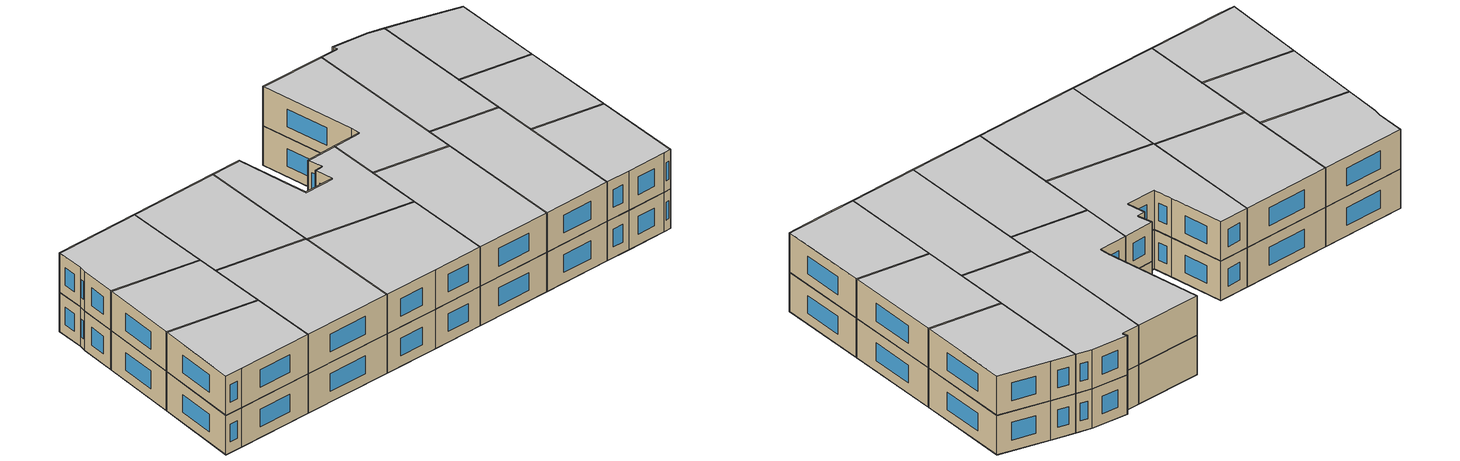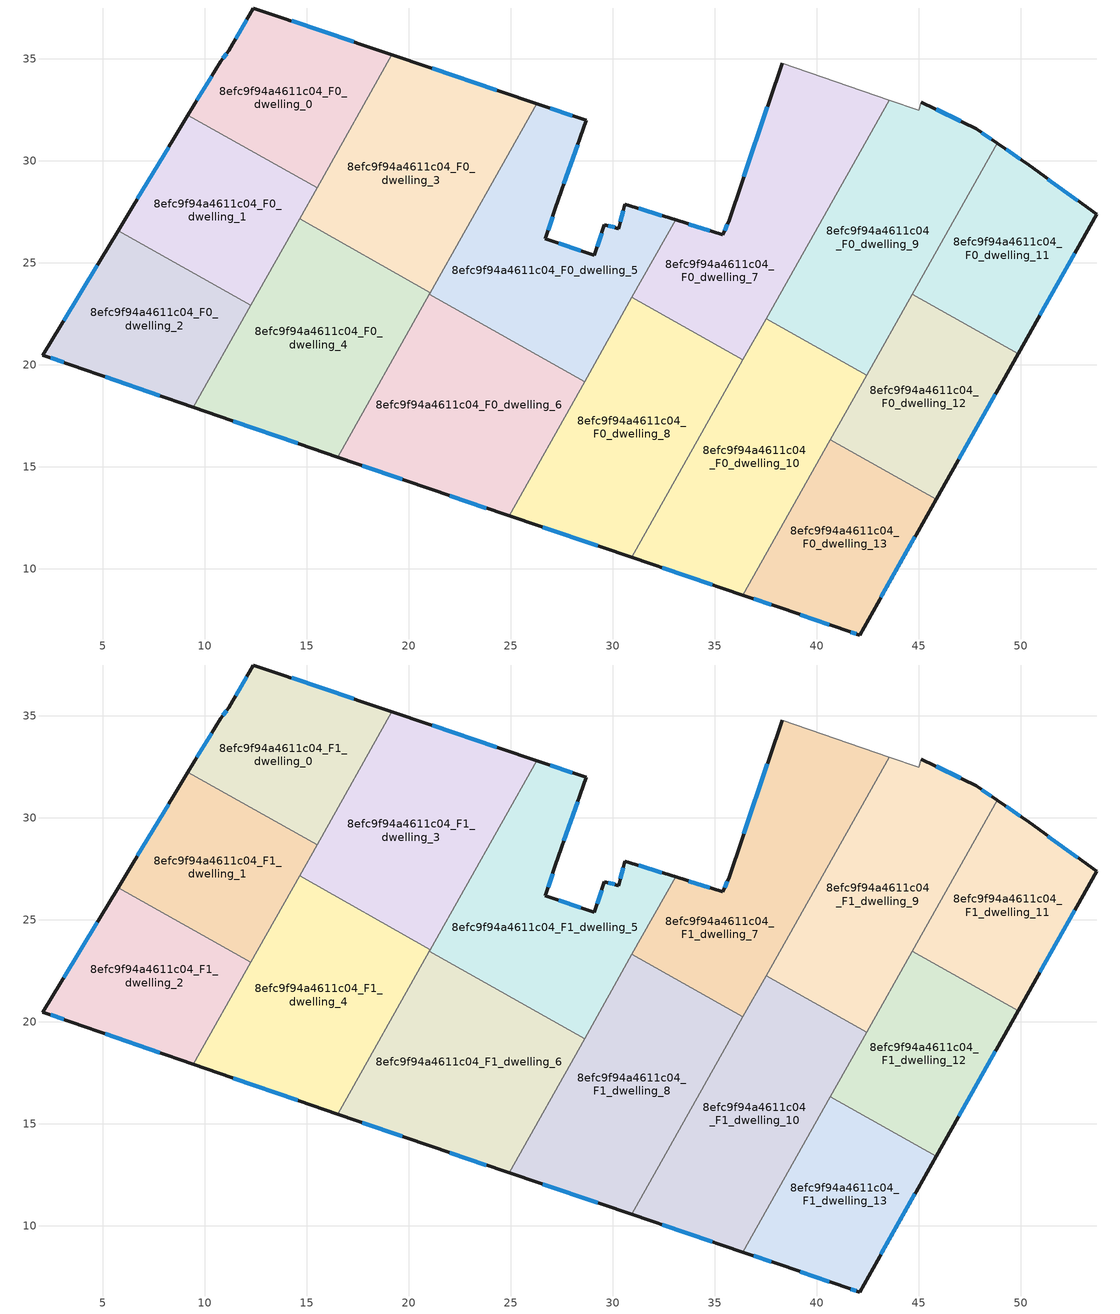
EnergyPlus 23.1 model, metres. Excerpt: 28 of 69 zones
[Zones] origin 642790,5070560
8efc9f94a4611c04_F0_dwelling_0
 floor ground (EU_floor_Construction): 15.51,28.66 19.19,35.19 12.39,37.48 11.19,35.38 10.79,34.88 9.18,32.22 z0
 wall outside (EU_wall_Construction): 9.18,32.22 10.79,34.88 11.19,35.38 12.39,37.48 19.19,35.19 z0:3
 wall to 8efc9f94a4611c04_F0_dwelling_1 (EU_wall_Construction): 15.51,28.66 9.18,32.22 z0:3
 wall to 8efc9f94a4611c04_F0_dwelling_3 (EU_wall_Construction): 19.19,35.19 15.51,28.66 z0:3
 window (EU_Window_Construction): 14.27,36.85 17.31,35.82 / 9.63,32.96 10.34,34.14 / 10.9,35.02 11.08,35.24 / 11.52,35.96 12.06,36.9 z0.83:2.17
8efc9f94a4611c04_F0_dwelling_1
 floor ground (EU_floor_Construction): 12.27,22.9 15.51,28.66 9.18,32.22 5.76,26.57 z0
 wall outside (EU_wall_Construction): 5.76,26.57 9.18,32.22 z0:3
 wall to 8efc9f94a4611c04_F0_dwelling_2 (EU_wall_Construction): 12.27,22.9 5.76,26.57 z0:3
 wall to 8efc9f94a4611c04_F0_dwelling_4 (EU_wall_Construction): 14.66,27.14 12.27,22.9 z0:3
 wall to 8efc9f94a4611c04_F0_dwelling_3 (EU_wall_Construction): 15.51,28.66 14.66,27.14 z0:3
 window (EU_Window_Construction): 6.71,28.13 8.24,30.66 z0.83:2.17
8efc9f94a4611c04_F0_dwelling_10
 floor ground (EU_floor_Construction): 36.38,8.7 42.45,19.49 37.53,22.26 30.93,10.55 z0
 wall outside (EU_wall_Construction): 36.38,8.7 30.93,10.55 z0:3
 wall to 8efc9f94a4611c04_F0_dwelling_9 (EU_wall_Construction): 37.53,22.26 42.45,19.49 z0:3
 wall to 8efc9f94a4611c04_F0_dwelling_13 (EU_wall_Construction): 40.67,16.32 36.38,8.7 z0:3
 wall to 8efc9f94a4611c04_F0_dwelling_8 (EU_wall_Construction): 30.93,10.55 36.39,20.24 z0:3
 wall to 8efc9f94a4611c04_F0_dwelling_7 (EU_wall_Construction): 36.39,20.24 37.53,22.26 z0:3
 wall to 8efc9f94a4611c04_F0_dwelling_12 (EU_wall_Construction): 42.45,19.49 40.67,16.32 z0:3
 window (EU_Window_Construction): 34.87,9.22 32.44,10.04 z0.83:2.17
8efc9f94a4611c04_F0_dwelling_11
 floor ground (EU_floor_Construction): 49.87,20.53 53.72,27.36 50.42,29.76 48.85,30.85 44.69,23.45 z0
 wall outside (EU_wall_Construction): 48.85,30.85 50.42,29.76 53.72,27.36 49.87,20.53 z0:3
 wall to 8efc9f94a4611c04_F0_dwelling_12 (EU_wall_Construction): 49.87,20.53 44.69,23.45 z0:3
 wall to 8efc9f94a4611c04_F0_dwelling_9 (EU_wall_Construction): 44.69,23.45 48.85,30.85 z0:3
 window (EU_Window_Construction): 49.29,30.55 49.98,30.06 / 51.33,29.1 52.8,28.03 / 52.65,25.47 50.93,22.42 z0.83:2.17
8efc9f94a4611c04_F0_dwelling_12
 floor ground (EU_floor_Construction): 45.85,13.4 49.87,20.53 44.69,23.45 40.67,16.32 z0
 wall outside (EU_wall_Construction): 49.87,20.53 45.85,13.4 z0:3
 wall to 8efc9f94a4611c04_F0_dwelling_13 (EU_wall_Construction): 45.85,13.4 40.67,16.32 z0:3
 wall to 8efc9f94a4611c04_F0_dwelling_9 (EU_wall_Construction): 42.45,19.49 44.69,23.45 z0:3
 window (EU_Window_Construction): 48.76,18.56 46.96,15.38 z0.83:2.17
8efc9f94a4611c04_F0_dwelling_13
 floor ground (EU_floor_Construction): 42.1,6.75 45.85,13.4 40.67,16.32 36.38,8.7 38.3,8.05 41.5,6.95 z0
 wall outside (EU_wall_Construction): 45.85,13.4 42.1,6.75 41.5,6.95 38.3,8.05 36.38,8.7 z0:3
 window (EU_Window_Construction): 37.77,8.23 36.91,8.52 / 44.81,11.56 43.14,8.59 / 41.94,6.81 41.67,6.9 / 40.62,7.26 39.19,7.75 z0.83:2.17
8efc9f94a4611c04_F0_dwelling_2
 floor ground (EU_floor_Construction): 9.46,17.91 12.27,22.9 5.76,26.57 2.08,20.47 3.48,19.97 z0
 wall outside (EU_wall_Construction): 9.46,17.91 3.48,19.97 2.08,20.47 5.76,26.57 z0:3
 wall to 8efc9f94a4611c04_F0_dwelling_4 (EU_wall_Construction): 12.27,22.9 9.46,17.91 z0:3
 window (EU_Window_Construction): 7.8,18.48 5.13,19.4 / 3.09,20.11 2.47,20.33 / 3.1,22.16 4.74,24.88 z0.83:2.17
8efc9f94a4611c04_F0_dwelling_3
 floor ground (EU_floor_Construction): 21.06,23.54 26.28,32.79 19.19,35.19 14.66,27.14 z0
 wall outside (EU_wall_Construction): 19.19,35.19 26.28,32.79 z0:3
 wall to 8efc9f94a4611c04_F0_dwelling_4 (EU_wall_Construction): 21.06,23.54 14.66,27.14 z0:3
 wall to 8efc9f94a4611c04_F0_dwelling_5 (EU_wall_Construction): 26.28,32.79 21.06,23.54 z0:3
 window (EU_Window_Construction): 21.15,34.52 24.31,33.45 z0.83:2.17
8efc9f94a4611c04_F0_dwelling_4
 floor ground (EU_floor_Construction): 16.52,15.47 21.06,23.54 14.66,27.14 9.46,17.91 z0
 wall outside (EU_wall_Construction): 16.52,15.47 9.46,17.91 z0:3
 wall to 8efc9f94a4611c04_F0_dwelling_6 (EU_wall_Construction): 21.02,23.45 16.52,15.47 z0:3
 wall to 8efc9f94a4611c04_F0_dwelling_5 (EU_wall_Construction): 21.06,23.54 21.02,23.45 z0:3
 window (EU_Window_Construction): 14.57,16.14 11.41,17.23 z0.83:2.17
8efc9f94a4611c04_F0_dwelling_5
 floor ground (EU_floor_Construction): 28.62,19.17 33.09,27.09 30.6,27.87 30.3,26.67 29.6,26.87 29.1,25.37 26.7,26.17 27.2,27.67 28.7,31.97 26.28,32.79 21.02,23.45 z0
 wall outside (EU_wall_Construction): 26.28,32.79 28.7,31.97 27.2,27.67 26.7,26.17 29.1,25.37 29.6,26.87 30.3,26.67 30.6,27.87 33.09,27.09 z0:3
 wall to 8efc9f94a4611c04_F0_dwelling_6 (EU_wall_Construction): 28.62,19.17 21.02,23.45 z0:3
 wall to 8efc9f94a4611c04_F0_dwelling_8 (EU_wall_Construction): 30.95,23.3 28.62,19.17 z0:3
 wall to 8efc9f94a4611c04_F0_dwelling_7 (EU_wall_Construction): 33.09,27.09 30.95,23.3 z0:3
 window (EU_Window_Construction): 27.06,27.26 26.84,26.59 / 27.36,25.95 28.43,25.59 / 29.24,25.78 29.46,26.45 / 29.79,26.81 30.11,26.72 / 30.38,27 30.52,27.54 / 31.29,27.65 32.4,27.31 / 26.95,32.56 28.03,32.2 / 28.29,30.78 27.61,28.86 z0.83:2.17
8efc9f94a4611c04_F0_dwelling_6
 floor ground (EU_floor_Construction): 24.92,12.59 28.62,19.17 21.02,23.45 16.52,15.47 20.89,13.96 z0
 wall outside (EU_wall_Construction): 24.92,12.59 20.89,13.96 16.52,15.47 z0:3
 wall to 8efc9f94a4611c04_F0_dwelling_8 (EU_wall_Construction): 28.62,19.17 24.92,12.59 z0:3
 window (EU_Window_Construction): 23.81,12.97 22.01,13.58 / 19.68,14.38 17.73,15.05 z0.83:2.17
8efc9f94a4611c04_F0_dwelling_7
 floor ground (EU_floor_Construction): 36.39,20.24 43.56,32.97 38.31,34.77 35.7,27.07 35.4,26.37 33.09,27.09 30.95,23.3 z0
 wall outside (EU_wall_Construction): 33.09,27.09 35.4,26.37 35.7,27.07 38.31,34.77 z0:3
 wall to 8efc9f94a4611c04_F0_dwelling_8 (EU_wall_Construction): 36.39,20.24 30.95,23.3 z0:3
 wall adiabatic (EU_wall_Construction): 38.31,34.77 43.56,32.97 z0:3
 wall to 8efc9f94a4611c04_F0_dwelling_9 (EU_wall_Construction): 43.56,32.97 37.53,22.26 z0:3
 window (EU_Window_Construction): 33.73,26.89 34.76,26.57 / 35.49,26.56 35.62,26.87 / 36.43,29.2 37.59,32.64 z0.83:2.17
8efc9f94a4611c04_F0_dwelling_8
 floor ground (EU_floor_Construction): 30.93,10.55 36.39,20.24 30.95,23.3 24.92,12.59 z0
 wall outside (EU_wall_Construction): 30.93,10.55 24.92,12.59 z0:3
 window (EU_Window_Construction): 29.27,11.12 26.59,12.03 z0.83:2.17
8efc9f94a4611c04_F0_dwelling_9
 floor ground (EU_floor_Construction): 42.45,19.49 48.85,30.85 47.81,31.57 45.11,32.87 45.01,32.47 43.56,32.97 37.53,22.26 z0
 wall outside (EU_wall_Construction): 45.11,32.87 47.81,31.57 48.85,30.85 z0:3
 wall adiabatic (EU_wall_Construction): 43.56,32.97 45.01,32.47 45.11,32.87 z0:3
 window (EU_Window_Construction): 45.86,32.51 47.07,31.93 / 48.1,31.37 48.57,31.05 z0.83:2.17
8efc9f94a4611c04_F1_dwelling_0
 floor to 8efc9f94a4611c04_F0_dwelling_0 (EU_floor_Construction): 15.51,28.66 19.19,35.19 12.39,37.48 11.19,35.38 10.79,34.88 9.18,32.22 z3
 wall outside (EU_wall_Construction): 9.18,32.22 10.79,34.88 11.19,35.38 12.39,37.48 19.19,35.19 z3:6
 wall to 8efc9f94a4611c04_F1_dwelling_1 (EU_wall_Construction): 15.51,28.66 9.18,32.22 z3:6
 wall to 8efc9f94a4611c04_F1_dwelling_3 (EU_wall_Construction): 19.19,35.19 15.51,28.66 z3:6
 window (EU_Window_Construction): 14.27,36.85 17.31,35.82 / 9.63,32.96 10.34,34.14 / 10.9,35.02 11.08,35.24 / 11.52,35.96 12.06,36.9 z3.83:5.17
 ceiling to 8efc9f94a4611c04_F2_dwelling_0 (EU_floor_Construction): 19.19,35.19 15.51,28.66 9.18,32.22 10.79,34.88 11.19,35.38 12.39,37.48 z6
8efc9f94a4611c04_F1_dwelling_1
 floor to 8efc9f94a4611c04_F0_dwelling_1 (EU_floor_Construction): 12.27,22.9 15.51,28.66 9.18,32.22 5.76,26.57 z3
 wall outside (EU_wall_Construction): 5.76,26.57 9.18,32.22 z3:6
 wall to 8efc9f94a4611c04_F1_dwelling_2 (EU_wall_Construction): 12.27,22.9 5.76,26.57 z3:6
 wall to 8efc9f94a4611c04_F1_dwelling_4 (EU_wall_Construction): 14.66,27.14 12.27,22.9 z3:6
 wall to 8efc9f94a4611c04_F1_dwelling_3 (EU_wall_Construction): 15.51,28.66 14.66,27.14 z3:6
 window (EU_Window_Construction): 6.71,28.13 8.24,30.66 z3.83:5.17
 ceiling to 8efc9f94a4611c04_F2_dwelling_1 (EU_floor_Construction): 15.51,28.66 12.27,22.9 5.76,26.57 9.18,32.22 z6
8efc9f94a4611c04_F1_dwelling_10
 floor to 8efc9f94a4611c04_F0_dwelling_10 (EU_floor_Construction): 36.38,8.7 42.45,19.49 37.53,22.26 30.93,10.55 z3
 wall outside (EU_wall_Construction): 36.38,8.7 30.93,10.55 z3:6
 wall to 8efc9f94a4611c04_F1_dwelling_9 (EU_wall_Construction): 37.53,22.26 42.45,19.49 z3:6
 wall to 8efc9f94a4611c04_F1_dwelling_13 (EU_wall_Construction): 40.67,16.32 36.38,8.7 z3:6
 wall to 8efc9f94a4611c04_F1_dwelling_8 (EU_wall_Construction): 30.93,10.55 36.39,20.24 z3:6
 wall to 8efc9f94a4611c04_F1_dwelling_7 (EU_wall_Construction): 36.39,20.24 37.53,22.26 z3:6
 wall to 8efc9f94a4611c04_F1_dwelling_12 (EU_wall_Construction): 42.45,19.49 40.67,16.32 z3:6
 window (EU_Window_Construction): 34.87,9.22 32.44,10.04 z3.83:5.17
 ceiling to 8efc9f94a4611c04_F2_dwelling_10 (EU_floor_Construction): 42.45,19.49 36.38,8.7 30.93,10.55 37.53,22.26 z6
8efc9f94a4611c04_F1_dwelling_11
 floor to 8efc9f94a4611c04_F0_dwelling_11 (EU_floor_Construction): 49.87,20.53 53.72,27.36 50.42,29.76 48.85,30.85 44.69,23.45 z3
 wall outside (EU_wall_Construction): 48.85,30.85 50.42,29.76 53.72,27.36 49.87,20.53 z3:6
 wall to 8efc9f94a4611c04_F1_dwelling_12 (EU_wall_Construction): 49.87,20.53 44.69,23.45 z3:6
 wall to 8efc9f94a4611c04_F1_dwelling_9 (EU_wall_Construction): 44.69,23.45 48.85,30.85 z3:6
 window (EU_Window_Construction): 49.29,30.55 49.98,30.06 / 51.33,29.1 52.8,28.03 / 52.65,25.47 50.93,22.42 z3.83:5.17
 ceiling to 8efc9f94a4611c04_F2_dwelling_11 (EU_floor_Construction): 50.42,29.76 53.72,27.36 49.87,20.53 44.69,23.45 48.85,30.85 z6
8efc9f94a4611c04_F1_dwelling_12
 floor to 8efc9f94a4611c04_F0_dwelling_12 (EU_floor_Construction): 45.85,13.4 49.87,20.53 44.69,23.45 40.67,16.32 z3
 wall outside (EU_wall_Construction): 49.87,20.53 45.85,13.4 z3:6
 wall to 8efc9f94a4611c04_F1_dwelling_13 (EU_wall_Construction): 45.85,13.4 40.67,16.32 z3:6
 wall to 8efc9f94a4611c04_F1_dwelling_9 (EU_wall_Construction): 42.45,19.49 44.69,23.45 z3:6
 window (EU_Window_Construction): 48.76,18.56 46.96,15.38 z3.83:5.17
 ceiling to 8efc9f94a4611c04_F2_dwelling_12 (EU_floor_Construction): 49.87,20.53 45.85,13.4 40.67,16.32 44.69,23.45 z6
8efc9f94a4611c04_F1_dwelling_13
 floor to 8efc9f94a4611c04_F0_dwelling_13 (EU_floor_Construction): 42.1,6.75 45.85,13.4 40.67,16.32 36.38,8.7 38.3,8.05 41.5,6.95 z3
 wall outside (EU_wall_Construction): 45.85,13.4 42.1,6.75 41.5,6.95 38.3,8.05 36.38,8.7 z3:6
 window (EU_Window_Construction): 37.77,8.23 36.91,8.52 / 44.81,11.56 43.14,8.59 / 41.94,6.81 41.67,6.9 / 40.62,7.26 39.19,7.75 z3.83:5.17
 ceiling to 8efc9f94a4611c04_F2_dwelling_13 (EU_floor_Construction): 45.85,13.4 42.1,6.75 41.5,6.95 38.3,8.05 36.38,8.7 40.67,16.32 z6
8efc9f94a4611c04_F1_dwelling_2
 floor to 8efc9f94a4611c04_F0_dwelling_2 (EU_floor_Construction): 9.46,17.91 12.27,22.9 5.76,26.57 2.08,20.47 3.48,19.97 z3
 wall outside (EU_wall_Construction): 9.46,17.91 3.48,19.97 2.08,20.47 5.76,26.57 z3:6
 wall to 8efc9f94a4611c04_F1_dwelling_4 (EU_wall_Construction): 12.27,22.9 9.46,17.91 z3:6
 window (EU_Window_Construction): 7.8,18.48 5.13,19.4 / 3.09,20.11 2.47,20.33 / 3.1,22.16 4.74,24.88 z3.83:5.17
 ceiling to 8efc9f94a4611c04_F2_dwelling_2 (EU_floor_Construction): 12.27,22.9 9.46,17.91 3.48,19.97 2.08,20.47 5.76,26.57 z6
8efc9f94a4611c04_F1_dwelling_3
 floor to 8efc9f94a4611c04_F0_dwelling_3 (EU_floor_Construction): 21.06,23.54 26.28,32.79 19.19,35.19 14.66,27.14 z3
 wall outside (EU_wall_Construction): 19.19,35.19 26.28,32.79 z3:6
 wall to 8efc9f94a4611c04_F1_dwelling_4 (EU_wall_Construction): 21.06,23.54 14.66,27.14 z3:6
 wall to 8efc9f94a4611c04_F1_dwelling_5 (EU_wall_Construction): 26.28,32.79 21.06,23.54 z3:6
 window (EU_Window_Construction): 21.15,34.52 24.31,33.45 z3.83:5.17
 ceiling to 8efc9f94a4611c04_F2_dwelling_3 (EU_floor_Construction): 26.28,32.79 21.06,23.54 14.66,27.14 19.19,35.19 z6
8efc9f94a4611c04_F1_dwelling_4
 floor to 8efc9f94a4611c04_F0_dwelling_4 (EU_floor_Construction): 16.52,15.47 21.06,23.54 14.66,27.14 9.46,17.91 z3
 wall outside (EU_wall_Construction): 16.52,15.47 9.46,17.91 z3:6
 wall to 8efc9f94a4611c04_F1_dwelling_6 (EU_wall_Construction): 21.02,23.45 16.52,15.47 z3:6
 wall to 8efc9f94a4611c04_F1_dwelling_5 (EU_wall_Construction): 21.06,23.54 21.02,23.45 z3:6
 window (EU_Window_Construction): 14.57,16.14 11.41,17.23 z3.83:5.17
 ceiling to 8efc9f94a4611c04_F2_dwelling_4 (EU_floor_Construction): 21.06,23.54 16.52,15.47 9.46,17.91 14.66,27.14 z6
8efc9f94a4611c04_F1_dwelling_5
 floor to 8efc9f94a4611c04_F0_dwelling_5 (EU_floor_Construction): 28.62,19.17 33.09,27.09 30.6,27.87 30.3,26.67 29.6,26.87 29.1,25.37 26.7,26.17 27.2,27.67 28.7,31.97 26.28,32.79 21.02,23.45 z3
 wall outside (EU_wall_Construction): 26.28,32.79 28.7,31.97 27.2,27.67 26.7,26.17 29.1,25.37 29.6,26.87 30.3,26.67 30.6,27.87 33.09,27.09 z3:6
 wall to 8efc9f94a4611c04_F1_dwelling_6 (EU_wall_Construction): 28.62,19.17 21.02,23.45 z3:6
 wall to 8efc9f94a4611c04_F1_dwelling_8 (EU_wall_Construction): 30.95,23.3 28.62,19.17 z3:6
 wall to 8efc9f94a4611c04_F1_dwelling_7 (EU_wall_Construction): 33.09,27.09 30.95,23.3 z3:6
 window (EU_Window_Construction): 27.06,27.26 26.84,26.59 / 27.36,25.95 28.43,25.59 / 29.24,25.78 29.46,26.45 / 29.79,26.81 30.11,26.72 / 30.38,27 30.52,27.54 / 31.29,27.65 32.4,27.31 / 26.95,32.56 28.03,32.2 / 28.29,30.78 27.61,28.86 z3.83:5.17
 ceiling to 8efc9f94a4611c04_F2_dwelling_5 (EU_floor_Construction): 28.7,31.97 27.2,27.67 26.7,26.17 29.1,25.37 29.6,26.87 30.3,26.67 30.6,27.87 33.09,27.09 28.62,19.17 21.02,23.45 26.28,32.79 z6
8efc9f94a4611c04_F1_dwelling_6
 floor to 8efc9f94a4611c04_F0_dwelling_6 (EU_floor_Construction): 24.92,12.59 28.62,19.17 21.02,23.45 16.52,15.47 20.89,13.96 z3
 wall outside (EU_wall_Construction): 24.92,12.59 20.89,13.96 16.52,15.47 z3:6
 wall to 8efc9f94a4611c04_F1_dwelling_8 (EU_wall_Construction): 28.62,19.17 24.92,12.59 z3:6
 window (EU_Window_Construction): 23.81,12.97 22.01,13.58 / 19.68,14.38 17.73,15.05 z3.83:5.17
 ceiling to 8efc9f94a4611c04_F2_dwelling_6 (EU_floor_Construction): 28.62,19.17 24.92,12.59 20.89,13.96 16.52,15.47 21.02,23.45 z6
8efc9f94a4611c04_F1_dwelling_7
 floor to 8efc9f94a4611c04_F0_dwelling_7 (EU_floor_Construction): 36.39,20.24 43.56,32.97 38.31,34.77 35.7,27.07 35.4,26.37 33.09,27.09 30.95,23.3 z3
 wall outside (EU_wall_Construction): 33.09,27.09 35.4,26.37 35.7,27.07 38.31,34.77 z3:6
 wall to 8efc9f94a4611c04_F1_dwelling_8 (EU_wall_Construction): 36.39,20.24 30.95,23.3 z3:6
 wall adiabatic (EU_wall_Construction): 38.31,34.77 43.56,32.97 z3:6
 wall to 8efc9f94a4611c04_F1_dwelling_9 (EU_wall_Construction): 43.56,32.97 37.53,22.26 z3:6
 window (EU_Window_Construction): 33.73,26.89 34.76,26.57 / 35.49,26.56 35.62,26.87 / 36.43,29.2 37.59,32.64 z3.83:5.17
 ceiling to 8efc9f94a4611c04_F2_dwelling_7 (EU_floor_Construction): 43.56,32.97 36.39,20.24 30.95,23.3 33.09,27.09 35.4,26.37 35.7,27.07 38.31,34.77 z6
8efc9f94a4611c04_F1_dwelling_8
 floor to 8efc9f94a4611c04_F0_dwelling_8 (EU_floor_Construction): 30.93,10.55 36.39,20.24 30.95,23.3 24.92,12.59 z3
 wall outside (EU_wall_Construction): 30.93,10.55 24.92,12.59 z3:6
 window (EU_Window_Construction): 29.27,11.12 26.59,12.03 z3.83:5.17
 ceiling to 8efc9f94a4611c04_F2_dwelling_8 (EU_floor_Construction): 36.39,20.24 30.93,10.55 24.92,12.59 30.95,23.3 z6
8efc9f94a4611c04_F1_dwelling_9
 floor to 8efc9f94a4611c04_F0_dwelling_9 (EU_floor_Construction): 42.45,19.49 48.85,30.85 47.81,31.57 45.11,32.87 45.01,32.47 43.56,32.97 37.53,22.26 z3
 wall outside (EU_wall_Construction): 45.11,32.87 47.81,31.57 48.85,30.85 z3:6
 wall adiabatic (EU_wall_Construction): 43.56,32.97 45.01,32.47 45.11,32.87 z3:6
 window (EU_Window_Construction): 45.86,32.51 47.07,31.93 / 48.1,31.37 48.57,31.05 z3.83:5.17
 ceiling to 8efc9f94a4611c04_F2_dwelling_9 (EU_floor_Construction): 47.81,31.57 48.85,30.85 42.45,19.49 37.53,22.26 43.56,32.97 45.01,32.47 45.11,32.87 z6
[Building]
EU S2 Campaign: North Axis=0; Terrain=City; Solar Distribution=FullExterior
[Site:Location]
Lyon-Bron: Latitude=45.75; Longitude=5; Time Zone=1; Elevation=198
[SizingPeriod:WeatherFileDays]
AnnualSizingPeriod: Begin Month=1; Begin Day of Month=1; End Month=12; End Day of Month=31; Day of Week for Start Day=Monday; Use Weather File Daylight Saving Period=No; Use Weather File Rain and Snow Indicators=No
[MATERIAL]
EU_InternalMass_Material: Roughness=MediumRough; Thickness=0.1; Conductivity=1; Density=1800; Specific Heat=900; Thermal Absorptance=0.9; Solar Absorptance=0.7; Visible Absorptance=0.7
[MATERIAL:NOMASS] Roughness=MediumRough; Thermal Absorptance=0.9; Solar Absorptance=0.7; Visible Absorptance=0.7
Name | Thermal Resistance
EU_wall_NoMass | 1.97775
EU_floor_NoMass | 1.84812
[WINDOWMATERIAL:SIMPLEGLAZINGSYSTEM]
EU_Window_SimpleGlazing: UFactor=3.27502; Solar Heat Gain Coefficient=0.76; Visible Transmittance=0.76
[CONSTRUCTION]
EU_wall_Construction: EU_wall_NoMass
EU_floor_Construction: EU_floor_NoMass
EU_InternalMass_Construction: EU_InternalMass_Material
EU_Window_Construction: EU_Window_SimpleGlazing
[ZONE] Type=1; Multiplier=1; Ceiling Height=autocalculate; Floor Area=autocalculate; Part of Total Floor Area=Yes
Name | Volume
8efc9f94a4611c04_F0_dwelling_0; 8efc9f94a4611c04_F1_dwelling_0 | 145.989
8efc9f94a4611c04_F0_dwelling_1; 8efc9f94a4611c04_F1_dwelling_1 | 145.998
8efc9f94a4611c04_F0_dwelling_10; 8efc9f94a4611c04_F1_dwelling_10 | 218.99
8efc9f94a4611c04_F0_dwelling_11; 8efc9f94a4611c04_F1_dwelling_11; 8efc9f94a4611c04_F0_dwelling_13; 8efc9f94a4611c04_F1_dwelling_13 | 145.978
8efc9f94a4611c04_F0_dwelling_12; 8efc9f94a4611c04_F1_dwelling_12 | 145.988
8efc9f94a4611c04_F0_dwelling_2; 8efc9f94a4611c04_F1_dwelling_2 | 145.994
8efc9f94a4611c04_F0_dwelling_3; 8efc9f94a4611c04_F1_dwelling_3 | 218.964
8efc9f94a4611c04_F0_dwelling_4; 8efc9f94a4611c04_F1_dwelling_4 | 218.958
8efc9f94a4611c04_F0_dwelling_5; 8efc9f94a4611c04_F1_dwelling_5 | 218.977
8efc9f94a4611c04_F0_dwelling_6; 8efc9f94a4611c04_F1_dwelling_6 | 218.988
8efc9f94a4611c04_F0_dwelling_7; 8efc9f94a4611c04_F1_dwelling_7 | 218.969
8efc9f94a4611c04_F0_dwelling_8; 8efc9f94a4611c04_F1_dwelling_8 | 218.982
8efc9f94a4611c04_F0_dwelling_9; 8efc9f94a4611c04_F1_dwelling_9 | 218.999
[INTERNALMASS] Construction=EU_InternalMass_Construction
Name | Zone or ZoneList | Surface Area
8efc9f94a4611c04_F0_dwelling_0_EU_InternalMass | 8efc9f94a4611c04_F0_dwelling_0 | 48.6636
8efc9f94a4611c04_F0_dwelling_1_EU_InternalMass | 8efc9f94a4611c04_F0_dwelling_1 | 48.6658
8efc9f94a4611c04_F0_dwelling_2_EU_InternalMass | 8efc9f94a4611c04_F0_dwelling_2 | 48.6652
8efc9f94a4611c04_F0_dwelling_3_EU_InternalMass | 8efc9f94a4611c04_F0_dwelling_3 | 72.9881
8efc9f94a4611c04_F0_dwelling_4_EU_InternalMass | 8efc9f94a4611c04_F0_dwelling_4 | 72.9856
8efc9f94a4611c04_F0_dwelling_5_EU_InternalMass | 8efc9f94a4611c04_F0_dwelling_5 | 72.9923
8efc9f94a4611c04_F0_dwelling_6_EU_InternalMass | 8efc9f94a4611c04_F0_dwelling_6 | 72.9961
8efc9f94a4611c04_F0_dwelling_7_EU_InternalMass | 8efc9f94a4611c04_F0_dwelling_7 | 72.9898
8efc9f94a4611c04_F0_dwelling_8_EU_InternalMass | 8efc9f94a4611c04_F0_dwelling_8 | 72.9932
8efc9f94a4611c04_F0_dwelling_9_EU_InternalMass | 8efc9f94a4611c04_F0_dwelling_9 | 72.9999
8efc9f94a4611c04_F0_dwelling_10_EU_InternalMass | 8efc9f94a4611c04_F0_dwelling_10 | 72.9967
8efc9f94a4611c04_F0_dwelling_11_EU_InternalMass | 8efc9f94a4611c04_F0_dwelling_11 | 48.6588
8efc9f94a4611c04_F0_dwelling_12_EU_InternalMass | 8efc9f94a4611c04_F0_dwelling_12 | 48.6627
8efc9f94a4611c04_F0_dwelling_13_EU_InternalMass | 8efc9f94a4611c04_F0_dwelling_13 | 48.6591
8efc9f94a4611c04_F1_dwelling_0_EU_InternalMass | 8efc9f94a4611c04_F1_dwelling_0 | 48.6636
8efc9f94a4611c04_F1_dwelling_1_EU_InternalMass | 8efc9f94a4611c04_F1_dwelling_1 | 48.6658
8efc9f94a4611c04_F1_dwelling_2_EU_InternalMass | 8efc9f94a4611c04_F1_dwelling_2 | 48.6652
8efc9f94a4611c04_F1_dwelling_3_EU_InternalMass | 8efc9f94a4611c04_F1_dwelling_3 | 72.9881
8efc9f94a4611c04_F1_dwelling_4_EU_InternalMass | 8efc9f94a4611c04_F1_dwelling_4 | 72.9856
8efc9f94a4611c04_F1_dwelling_5_EU_InternalMass | 8efc9f94a4611c04_F1_dwelling_5 | 72.9923
8efc9f94a4611c04_F1_dwelling_6_EU_InternalMass | 8efc9f94a4611c04_F1_dwelling_6 | 72.9961
8efc9f94a4611c04_F1_dwelling_7_EU_InternalMass | 8efc9f94a4611c04_F1_dwelling_7 | 72.9898
8efc9f94a4611c04_F1_dwelling_8_EU_InternalMass | 8efc9f94a4611c04_F1_dwelling_8 | 72.9932
8efc9f94a4611c04_F1_dwelling_9_EU_InternalMass | 8efc9f94a4611c04_F1_dwelling_9 | 72.9999
8efc9f94a4611c04_F1_dwelling_10_EU_InternalMass | 8efc9f94a4611c04_F1_dwelling_10 | 72.9967
8efc9f94a4611c04_F1_dwelling_11_EU_InternalMass | 8efc9f94a4611c04_F1_dwelling_11 | 48.6588
8efc9f94a4611c04_F1_dwelling_12_EU_InternalMass | 8efc9f94a4611c04_F1_dwelling_12 | 48.6627
8efc9f94a4611c04_F1_dwelling_13_EU_InternalMass | 8efc9f94a4611c04_F1_dwelling_13 | 48.6591
[OTHEREQUIPMENT] Fuel Type=Electricity; Design Level Calculation Method=Watts/Area; Power per Zone Floor Area=1; Fraction Latent=0; Fraction Radiant=0; Fraction Lost=0; Carbon Dioxide Generation Rate=0; EndUse Subcategory=EU_Step8_InternalGains
Name | Zone or ZoneList or Space or SpaceList | Schedule
EU_Step8_InternalGain_8efc9f94a4611c04_F0_dwelling_0_f000 | 8efc9f94a4611c04_F0_dwelling_0 | EU_Step8_GainSchedule_8efc9f94a4611c04_F0_dwelling_0_f000
EU_Step8_InternalGain_8efc9f94a4611c04_F0_dwelling_1_f000 | 8efc9f94a4611c04_F0_dwelling_1 | EU_Step8_GainSchedule_8efc9f94a4611c04_F0_dwelling_1_f000
EU_Step8_InternalGain_8efc9f94a4611c04_F0_dwelling_2_f000 | 8efc9f94a4611c04_F0_dwelling_2 | EU_Step8_GainSchedule_8efc9f94a4611c04_F0_dwelling_2_f000
EU_Step8_InternalGain_8efc9f94a4611c04_F0_dwelling_3_f000 | 8efc9f94a4611c04_F0_dwelling_3 | EU_Step8_GainSchedule_8efc9f94a4611c04_F0_dwelling_3_f000
EU_Step8_InternalGain_8efc9f94a4611c04_F0_dwelling_4_f000 | 8efc9f94a4611c04_F0_dwelling_4 | EU_Step8_GainSchedule_8efc9f94a4611c04_F0_dwelling_4_f000
EU_Step8_InternalGain_8efc9f94a4611c04_F0_dwelling_5_f000 | 8efc9f94a4611c04_F0_dwelling_5 | EU_Step8_GainSchedule_8efc9f94a4611c04_F0_dwelling_5_f000
EU_Step8_InternalGain_8efc9f94a4611c04_F0_dwelling_6_f000 | 8efc9f94a4611c04_F0_dwelling_6 | EU_Step8_GainSchedule_8efc9f94a4611c04_F0_dwelling_6_f000
EU_Step8_InternalGain_8efc9f94a4611c04_F0_dwelling_7_f000 | 8efc9f94a4611c04_F0_dwelling_7 | EU_Step8_GainSchedule_8efc9f94a4611c04_F0_dwelling_7_f000
EU_Step8_InternalGain_8efc9f94a4611c04_F0_dwelling_8_f000 | 8efc9f94a4611c04_F0_dwelling_8 | EU_Step8_GainSchedule_8efc9f94a4611c04_F0_dwelling_8_f000
EU_Step8_InternalGain_8efc9f94a4611c04_F0_dwelling_9_f000 | 8efc9f94a4611c04_F0_dwelling_9 | EU_Step8_GainSchedule_8efc9f94a4611c04_F0_dwelling_9_f000
EU_Step8_InternalGain_8efc9f94a4611c04_F0_dwelling_10_f000 | 8efc9f94a4611c04_F0_dwelling_10 | EU_Step8_GainSchedule_8efc9f94a4611c04_F0_dwelling_10_f000
EU_Step8_InternalGain_8efc9f94a4611c04_F0_dwelling_11_f000 | 8efc9f94a4611c04_F0_dwelling_11 | EU_Step8_GainSchedule_8efc9f94a4611c04_F0_dwelling_11_f000
EU_Step8_InternalGain_8efc9f94a4611c04_F0_dwelling_12_f000 | 8efc9f94a4611c04_F0_dwelling_12 | EU_Step8_GainSchedule_8efc9f94a4611c04_F0_dwelling_12_f000
EU_Step8_InternalGain_8efc9f94a4611c04_F0_dwelling_13_f000 | 8efc9f94a4611c04_F0_dwelling_13 | EU_Step8_GainSchedule_8efc9f94a4611c04_F0_dwelling_13_f000
EU_Step8_InternalGain_8efc9f94a4611c04_F1_dwelling_0_f000 | 8efc9f94a4611c04_F1_dwelling_0 | EU_Step8_GainSchedule_8efc9f94a4611c04_F1_dwelling_0_f000
EU_Step8_InternalGain_8efc9f94a4611c04_F1_dwelling_1_f000 | 8efc9f94a4611c04_F1_dwelling_1 | EU_Step8_GainSchedule_8efc9f94a4611c04_F1_dwelling_1_f000
EU_Step8_InternalGain_8efc9f94a4611c04_F1_dwelling_2_f000 | 8efc9f94a4611c04_F1_dwelling_2 | EU_Step8_GainSchedule_8efc9f94a4611c04_F1_dwelling_2_f000
EU_Step8_InternalGain_8efc9f94a4611c04_F1_dwelling_3_f000 | 8efc9f94a4611c04_F1_dwelling_3 | EU_Step8_GainSchedule_8efc9f94a4611c04_F1_dwelling_3_f000
EU_Step8_InternalGain_8efc9f94a4611c04_F1_dwelling_4_f000 | 8efc9f94a4611c04_F1_dwelling_4 | EU_Step8_GainSchedule_8efc9f94a4611c04_F1_dwelling_4_f000
EU_Step8_InternalGain_8efc9f94a4611c04_F1_dwelling_5_f000 | 8efc9f94a4611c04_F1_dwelling_5 | EU_Step8_GainSchedule_8efc9f94a4611c04_F1_dwelling_5_f000
EU_Step8_InternalGain_8efc9f94a4611c04_F1_dwelling_6_f000 | 8efc9f94a4611c04_F1_dwelling_6 | EU_Step8_GainSchedule_8efc9f94a4611c04_F1_dwelling_6_f000
EU_Step8_InternalGain_8efc9f94a4611c04_F1_dwelling_7_f000 | 8efc9f94a4611c04_F1_dwelling_7 | EU_Step8_GainSchedule_8efc9f94a4611c04_F1_dwelling_7_f000
EU_Step8_InternalGain_8efc9f94a4611c04_F1_dwelling_8_f000 | 8efc9f94a4611c04_F1_dwelling_8 | EU_Step8_GainSchedule_8efc9f94a4611c04_F1_dwelling_8_f000
EU_Step8_InternalGain_8efc9f94a4611c04_F1_dwelling_9_f000 | 8efc9f94a4611c04_F1_dwelling_9 | EU_Step8_GainSchedule_8efc9f94a4611c04_F1_dwelling_9_f000
EU_Step8_InternalGain_8efc9f94a4611c04_F1_dwelling_10_f000 | 8efc9f94a4611c04_F1_dwelling_10 | EU_Step8_GainSchedule_8efc9f94a4611c04_F1_dwelling_10_f000
EU_Step8_InternalGain_8efc9f94a4611c04_F1_dwelling_11_f000 | 8efc9f94a4611c04_F1_dwelling_11 | EU_Step8_GainSchedule_8efc9f94a4611c04_F1_dwelling_11_f000
EU_Step8_InternalGain_8efc9f94a4611c04_F1_dwelling_12_f000 | 8efc9f94a4611c04_F1_dwelling_12 | EU_Step8_GainSchedule_8efc9f94a4611c04_F1_dwelling_12_f000
EU_Step8_InternalGain_8efc9f94a4611c04_F1_dwelling_13_f000 | 8efc9f94a4611c04_F1_dwelling_13 | EU_Step8_GainSchedule_8efc9f94a4611c04_F1_dwelling_13_f000
[ZONEVENTILATION:DESIGNFLOWRATE] Schedule=EU_AlwaysOn; Design Flow Rate Calculation Method=AirChanges/Hour; Air Changes per Hour=0.759424; Ventilation Type=Natural; Fan Pressure Rise=0; Fan Total Efficiency=1; Constant Term Coefficient=1; Temperature Term Coefficient=0; Velocity Term Coefficient=0; Velocity Squared Term Coefficient=0; Minimum Indoor Temperature=-100; Maximum Indoor Temperature=100; Delta Temperature=-100; Minimum Outdoor Temperature=-100; Maximum Outdoor Temperature=100; Maximum Wind Speed=40
Name | Zone or ZoneList or Space or SpaceList
EU_ConstantAir_8efc9f94a4611c04_F0_dwelling_0 | 8efc9f94a4611c04_F0_dwelling_0
EU_ConstantAir_8efc9f94a4611c04_F0_dwelling_1 | 8efc9f94a4611c04_F0_dwelling_1
EU_ConstantAir_8efc9f94a4611c04_F0_dwelling_2 | 8efc9f94a4611c04_F0_dwelling_2
EU_ConstantAir_8efc9f94a4611c04_F0_dwelling_3 | 8efc9f94a4611c04_F0_dwelling_3
EU_ConstantAir_8efc9f94a4611c04_F0_dwelling_4 | 8efc9f94a4611c04_F0_dwelling_4
EU_ConstantAir_8efc9f94a4611c04_F0_dwelling_5 | 8efc9f94a4611c04_F0_dwelling_5
EU_ConstantAir_8efc9f94a4611c04_F0_dwelling_6 | 8efc9f94a4611c04_F0_dwelling_6
EU_ConstantAir_8efc9f94a4611c04_F0_dwelling_7 | 8efc9f94a4611c04_F0_dwelling_7
EU_ConstantAir_8efc9f94a4611c04_F0_dwelling_8 | 8efc9f94a4611c04_F0_dwelling_8
EU_ConstantAir_8efc9f94a4611c04_F0_dwelling_9 | 8efc9f94a4611c04_F0_dwelling_9
EU_ConstantAir_8efc9f94a4611c04_F0_dwelling_10 | 8efc9f94a4611c04_F0_dwelling_10
EU_ConstantAir_8efc9f94a4611c04_F0_dwelling_11 | 8efc9f94a4611c04_F0_dwelling_11
EU_ConstantAir_8efc9f94a4611c04_F0_dwelling_12 | 8efc9f94a4611c04_F0_dwelling_12
EU_ConstantAir_8efc9f94a4611c04_F0_dwelling_13 | 8efc9f94a4611c04_F0_dwelling_13
EU_ConstantAir_8efc9f94a4611c04_F1_dwelling_0 | 8efc9f94a4611c04_F1_dwelling_0
EU_ConstantAir_8efc9f94a4611c04_F1_dwelling_1 | 8efc9f94a4611c04_F1_dwelling_1
EU_ConstantAir_8efc9f94a4611c04_F1_dwelling_2 | 8efc9f94a4611c04_F1_dwelling_2
EU_ConstantAir_8efc9f94a4611c04_F1_dwelling_3 | 8efc9f94a4611c04_F1_dwelling_3
EU_ConstantAir_8efc9f94a4611c04_F1_dwelling_4 | 8efc9f94a4611c04_F1_dwelling_4
EU_ConstantAir_8efc9f94a4611c04_F1_dwelling_5 | 8efc9f94a4611c04_F1_dwelling_5
EU_ConstantAir_8efc9f94a4611c04_F1_dwelling_6 | 8efc9f94a4611c04_F1_dwelling_6
EU_ConstantAir_8efc9f94a4611c04_F1_dwelling_7 | 8efc9f94a4611c04_F1_dwelling_7
EU_ConstantAir_8efc9f94a4611c04_F1_dwelling_8 | 8efc9f94a4611c04_F1_dwelling_8
EU_ConstantAir_8efc9f94a4611c04_F1_dwelling_9 | 8efc9f94a4611c04_F1_dwelling_9
EU_ConstantAir_8efc9f94a4611c04_F1_dwelling_10 | 8efc9f94a4611c04_F1_dwelling_10
EU_ConstantAir_8efc9f94a4611c04_F1_dwelling_11 | 8efc9f94a4611c04_F1_dwelling_11
EU_ConstantAir_8efc9f94a4611c04_F1_dwelling_12 | 8efc9f94a4611c04_F1_dwelling_12
EU_ConstantAir_8efc9f94a4611c04_F1_dwelling_13 | 8efc9f94a4611c04_F1_dwelling_13
[HVACTEMPLATE:THERMOSTAT] Constant Heating Setpoint=20; Constant Cooling Setpoint=50
EU_HeatOnly_8efc9f94a4611c04_F0_dwelling_0; EU_HeatOnly_8efc9f94a4611c04_F0_dwelling_1; EU_HeatOnly_8efc9f94a4611c04_F0_dwelling_2; EU_HeatOnly_8efc9f94a4611c04_F0_dwelling_3; EU_HeatOnly_8efc9f94a4611c04_F0_dwelling_4; EU_HeatOnly_8efc9f94a4611c04_F0_dwelling_5; EU_HeatOnly_8efc9f94a4611c04_F0_dwelling_6; EU_HeatOnly_8efc9f94a4611c04_F0_dwelling_7; EU_HeatOnly_8efc9f94a4611c04_F0_dwelling_8; EU_HeatOnly_8efc9f94a4611c04_F0_dwelling_9; EU_HeatOnly_8efc9f94a4611c04_F0_dwelling_10; EU_HeatOnly_8efc9f94a4611c04_F0_dwelling_11; EU_HeatOnly_8efc9f94a4611c04_F0_dwelling_12; EU_HeatOnly_8efc9f94a4611c04_F0_dwelling_13; EU_HeatOnly_8efc9f94a4611c04_F1_dwelling_0; EU_HeatOnly_8efc9f94a4611c04_F1_dwelling_1; EU_HeatOnly_8efc9f94a4611c04_F1_dwelling_2; EU_HeatOnly_8efc9f94a4611c04_F1_dwelling_3; EU_HeatOnly_8efc9f94a4611c04_F1_dwelling_4; EU_HeatOnly_8efc9f94a4611c04_F1_dwelling_5; EU_HeatOnly_8efc9f94a4611c04_F1_dwelling_6; EU_HeatOnly_8efc9f94a4611c04_F1_dwelling_7; EU_HeatOnly_8efc9f94a4611c04_F1_dwelling_8; EU_HeatOnly_8efc9f94a4611c04_F1_dwelling_9; EU_HeatOnly_8efc9f94a4611c04_F1_dwelling_10; EU_HeatOnly_8efc9f94a4611c04_F1_dwelling_11; EU_HeatOnly_8efc9f94a4611c04_F1_dwelling_12; EU_HeatOnly_8efc9f94a4611c04_F1_dwelling_13; EU_HeatOnly_8efc9f94a4611c04_F2_dwelling_0; EU_HeatOnly_8efc9f94a4611c04_F2_dwelling_1; EU_HeatOnly_8efc9f94a4611c04_F2_dwelling_2; EU_HeatOnly_8efc9f94a4611c04_F2_dwelling_3; EU_HeatOnly_8efc9f94a4611c04_F2_dwelling_4; EU_HeatOnly_8efc9f94a4611c04_F2_dwelling_5; EU_HeatOnly_8efc9f94a4611c04_F2_dwelling_6; EU_HeatOnly_8efc9f94a4611c04_F2_dwelling_7; EU_HeatOnly_8efc9f94a4611c04_F2_dwelling_8; EU_HeatOnly_8efc9f94a4611c04_F2_dwelling_9; EU_HeatOnly_8efc9f94a4611c04_F2_dwelling_10; EU_HeatOnly_8efc9f94a4611c04_F2_dwelling_11; EU_HeatOnly_8efc9f94a4611c04_F2_dwelling_12; EU_HeatOnly_8efc9f94a4611c04_F2_dwelling_13; EU_HeatOnly_8efc9f94a4611c04_F3_dwelling_0; EU_HeatOnly_8efc9f94a4611c04_F3_dwelling_1; EU_HeatOnly_8efc9f94a4611c04_F3_dwelling_2; EU_HeatOnly_8efc9f94a4611c04_F3_dwelling_3; EU_HeatOnly_8efc9f94a4611c04_F3_dwelling_4; EU_HeatOnly_8efc9f94a4611c04_F3_dwelling_5; EU_HeatOnly_8efc9f94a4611c04_F3_dwelling_6; EU_HeatOnly_8efc9f94a4611c04_F3_dwelling_7; EU_HeatOnly_8efc9f94a4611c04_F3_dwelling_8; EU_HeatOnly_8efc9f94a4611c04_F3_dwelling_9; EU_HeatOnly_8efc9f94a4611c04_F3_dwelling_10; EU_HeatOnly_8efc9f94a4611c04_F3_dwelling_11; EU_HeatOnly_8efc9f94a4611c04_F3_dwelling_12; EU_HeatOnly_8efc9f94a4611c04_F3_dwelling_13; EU_HeatOnly_8efc9f94a4611c04_F4_dwelling_0; EU_HeatOnly_8efc9f94a4611c04_F4_dwelling_1; EU_HeatOnly_8efc9f94a4611c04_F4_dwelling_2; EU_HeatOnly_8efc9f94a4611c04_F4_dwelling_3; EU_HeatOnly_8efc9f94a4611c04_F4_dwelling_4; EU_HeatOnly_8efc9f94a4611c04_F4_dwelling_5; EU_HeatOnly_8efc9f94a4611c04_F4_dwelling_6; EU_HeatOnly_8efc9f94a4611c04_F4_dwelling_7; EU_HeatOnly_8efc9f94a4611c04_F4_dwelling_8; EU_HeatOnly_8efc9f94a4611c04_F4_dwelling_9; EU_HeatOnly_8efc9f94a4611c04_F4_dwelling_10; EU_HeatOnly_8efc9f94a4611c04_F4_dwelling_11; EU_HeatOnly_8efc9f94a4611c04_F4_dwelling_12
[HVACTEMPLATE:ZONE:IDEALLOADSAIRSYSTEM] System Availability Schedule=EU_AlwaysOn; Maximum Heating Supply Air Temperature=50; Minimum Cooling Supply Air Temperature=13; Maximum Heating Supply Air Humidity Ratio=0.0156; Minimum Cooling Supply Air Humidity Ratio=0.0077; Heating Limit=NoLimit; Cooling Limit=NoLimit; Heating Availability Schedule=EU_AlwaysOn; Cooling Availability Schedule=EU_CoolingOff; Dehumidification Control Type=ConstantSensibleHeatRatio; Cooling Sensible Heat Ratio=0.7; Dehumidification Setpoint=60; Humidification Control Type=None; Humidification Setpoint=30; Outdoor Air Method=None; Outdoor Air Flow Rate per Person=0.00944; Outdoor Air Flow Rate per Zone Floor Area=0; Outdoor Air Flow Rate per Zone=0; Demand Controlled Ventilation Type=None; Outdoor Air Economizer Type=NoEconomizer; Heat Recovery Type=None; Sensible Heat Recovery Effectiveness=0.7; Latent Heat Recovery Effectiveness=0.65
Name | Template Thermostat
8efc9f94a4611c04_F0_dwelling_0 | EU_HeatOnly_8efc9f94a4611c04_F0_dwelling_0
8efc9f94a4611c04_F0_dwelling_1 | EU_HeatOnly_8efc9f94a4611c04_F0_dwelling_1
8efc9f94a4611c04_F0_dwelling_2 | EU_HeatOnly_8efc9f94a4611c04_F0_dwelling_2
8efc9f94a4611c04_F0_dwelling_3 | EU_HeatOnly_8efc9f94a4611c04_F0_dwelling_3
8efc9f94a4611c04_F0_dwelling_4 | EU_HeatOnly_8efc9f94a4611c04_F0_dwelling_4
8efc9f94a4611c04_F0_dwelling_5 | EU_HeatOnly_8efc9f94a4611c04_F0_dwelling_5
8efc9f94a4611c04_F0_dwelling_6 | EU_HeatOnly_8efc9f94a4611c04_F0_dwelling_6
8efc9f94a4611c04_F0_dwelling_7 | EU_HeatOnly_8efc9f94a4611c04_F0_dwelling_7
8efc9f94a4611c04_F0_dwelling_8 | EU_HeatOnly_8efc9f94a4611c04_F0_dwelling_8
8efc9f94a4611c04_F0_dwelling_9 | EU_HeatOnly_8efc9f94a4611c04_F0_dwelling_9
8efc9f94a4611c04_F0_dwelling_10 | EU_HeatOnly_8efc9f94a4611c04_F0_dwelling_10
8efc9f94a4611c04_F0_dwelling_11 | EU_HeatOnly_8efc9f94a4611c04_F0_dwelling_11
8efc9f94a4611c04_F0_dwelling_12 | EU_HeatOnly_8efc9f94a4611c04_F0_dwelling_12
8efc9f94a4611c04_F0_dwelling_13 | EU_HeatOnly_8efc9f94a4611c04_F0_dwelling_13
8efc9f94a4611c04_F1_dwelling_0 | EU_HeatOnly_8efc9f94a4611c04_F1_dwelling_0
8efc9f94a4611c04_F1_dwelling_1 | EU_HeatOnly_8efc9f94a4611c04_F1_dwelling_1
8efc9f94a4611c04_F1_dwelling_2 | EU_HeatOnly_8efc9f94a4611c04_F1_dwelling_2
8efc9f94a4611c04_F1_dwelling_3 | EU_HeatOnly_8efc9f94a4611c04_F1_dwelling_3
8efc9f94a4611c04_F1_dwelling_4 | EU_HeatOnly_8efc9f94a4611c04_F1_dwelling_4
8efc9f94a4611c04_F1_dwelling_5 | EU_HeatOnly_8efc9f94a4611c04_F1_dwelling_5
8efc9f94a4611c04_F1_dwelling_6 | EU_HeatOnly_8efc9f94a4611c04_F1_dwelling_6
8efc9f94a4611c04_F1_dwelling_7 | EU_HeatOnly_8efc9f94a4611c04_F1_dwelling_7
8efc9f94a4611c04_F1_dwelling_8 | EU_HeatOnly_8efc9f94a4611c04_F1_dwelling_8
8efc9f94a4611c04_F1_dwelling_9 | EU_HeatOnly_8efc9f94a4611c04_F1_dwelling_9
8efc9f94a4611c04_F1_dwelling_10 | EU_HeatOnly_8efc9f94a4611c04_F1_dwelling_10
8efc9f94a4611c04_F1_dwelling_11 | EU_HeatOnly_8efc9f94a4611c04_F1_dwelling_11
8efc9f94a4611c04_F1_dwelling_12 | EU_HeatOnly_8efc9f94a4611c04_F1_dwelling_12
8efc9f94a4611c04_F1_dwelling_13 | EU_HeatOnly_8efc9f94a4611c04_F1_dwelling_13
[SIZING:ZONE] Zone Cooling Design Supply Air Temperature Input Method=SupplyAirTemperature; Zone Cooling Design Supply Air Temperature=13; Zone Heating Design Supply Air Temperature Input Method=SupplyAirTemperature; Zone Heating Design Supply Air Temperature=50; Zone Cooling Design Supply Air Humidity Ratio=0.008; Zone Heating Design Supply Air Humidity Ratio=0.008; Cooling Design Air Flow Method=DesignDay; Cooling Design Air Flow Rate=0; Cooling Minimum Air Flow per Zone Floor Area=0.000762; Cooling Minimum Air Flow=0; Cooling Minimum Air Flow Fraction=0.2; Heating Design Air Flow Method=DesignDay; Heating Design Air Flow Rate=0; Heating Maximum Air Flow per Zone Floor Area=0.002032; Heating Maximum Air Flow=0.141576; Heating Maximum Air Flow Fraction=0.3; Account for Dedicated Outdoor Air System=No; Dedicated Outdoor Air System Control Strategy=NeutralSupplyAir; Dedicated Outdoor Air Low Setpoint Temperature for Design=autosize; Dedicated Outdoor Air High Setpoint Temperature for Design=autosize; Zone Load Sizing Method=Sensible Load Only No Latent Load; Zone Latent Cooling Design Supply Air Humidity Ratio Input Method=HumidityRatioDifference; Zone Cooling Design Supply Air Humidity Ratio Difference=0.005; Zone Latent Heating Design Supply Air Humidity Ratio Input Method=HumidityRatioDifference; Zone Humidification Design Supply Air Humidity Ratio Difference=0.005
8efc9f94a4611c04_F0_dwelling_0; 8efc9f94a4611c04_F0_dwelling_1; 8efc9f94a4611c04_F0_dwelling_2; 8efc9f94a4611c04_F0_dwelling_3; 8efc9f94a4611c04_F0_dwelling_4; 8efc9f94a4611c04_F0_dwelling_5; 8efc9f94a4611c04_F0_dwelling_6; 8efc9f94a4611c04_F0_dwelling_7; 8efc9f94a4611c04_F0_dwelling_8; 8efc9f94a4611c04_F0_dwelling_9; 8efc9f94a4611c04_F0_dwelling_10; 8efc9f94a4611c04_F0_dwelling_11; 8efc9f94a4611c04_F0_dwelling_12; 8efc9f94a4611c04_F0_dwelling_13; 8efc9f94a4611c04_F1_dwelling_0; 8efc9f94a4611c04_F1_dwelling_1; 8efc9f94a4611c04_F1_dwelling_2; 8efc9f94a4611c04_F1_dwelling_3; 8efc9f94a4611c04_F1_dwelling_4; 8efc9f94a4611c04_F1_dwelling_5; 8efc9f94a4611c04_F1_dwelling_6; 8efc9f94a4611c04_F1_dwelling_7; 8efc9f94a4611c04_F1_dwelling_8; 8efc9f94a4611c04_F1_dwelling_9; 8efc9f94a4611c04_F1_dwelling_10; 8efc9f94a4611c04_F1_dwelling_11; 8efc9f94a4611c04_F1_dwelling_12; 8efc9f94a4611c04_F1_dwelling_13
[SCHEDULE:CONSTANT]
Name | Hourly Value
EU_AlwaysOn | 1
EU_CoolingOff | 0
[SCHEDULE:FILE] Column Number=1; Rows to Skip at Top=0; Number of Hours of Data=8760; Column Separator=Comma; Interpolate to Timestep=No; Minutes per Item=60; Adjust Schedule for Daylight Savings=Yes
Name | File
EU_Step8_GainSchedule_8efc9f94a4611c04_F0_dwelling_0_f000 | ../../schedules/8efc9f94a4611c04/8efc9f94a4611c04_F0_dwelling_0_f000_gain.csv
EU_Step8_GainSchedule_8efc9f94a4611c04_F0_dwelling_1_f000 | ../../schedules/8efc9f94a4611c04/8efc9f94a4611c04_F0_dwelling_1_f000_gain.csv
EU_Step8_GainSchedule_8efc9f94a4611c04_F0_dwelling_2_f000 | ../../schedules/8efc9f94a4611c04/8efc9f94a4611c04_F0_dwelling_2_f000_gain.csv
EU_Step8_GainSchedule_8efc9f94a4611c04_F0_dwelling_3_f000 | ../../schedules/8efc9f94a4611c04/8efc9f94a4611c04_F0_dwelling_3_f000_gain.csv
EU_Step8_GainSchedule_8efc9f94a4611c04_F0_dwelling_4_f000 | ../../schedules/8efc9f94a4611c04/8efc9f94a4611c04_F0_dwelling_4_f000_gain.csv
EU_Step8_GainSchedule_8efc9f94a4611c04_F0_dwelling_5_f000 | ../../schedules/8efc9f94a4611c04/8efc9f94a4611c04_F0_dwelling_5_f000_gain.csv
EU_Step8_GainSchedule_8efc9f94a4611c04_F0_dwelling_6_f000 | ../../schedules/8efc9f94a4611c04/8efc9f94a4611c04_F0_dwelling_6_f000_gain.csv
EU_Step8_GainSchedule_8efc9f94a4611c04_F0_dwelling_7_f000 | ../../schedules/8efc9f94a4611c04/8efc9f94a4611c04_F0_dwelling_7_f000_gain.csv
EU_Step8_GainSchedule_8efc9f94a4611c04_F0_dwelling_8_f000 | ../../schedules/8efc9f94a4611c04/8efc9f94a4611c04_F0_dwelling_8_f000_gain.csv
EU_Step8_GainSchedule_8efc9f94a4611c04_F0_dwelling_9_f000 | ../../schedules/8efc9f94a4611c04/8efc9f94a4611c04_F0_dwelling_9_f000_gain.csv
EU_Step8_GainSchedule_8efc9f94a4611c04_F0_dwelling_10_f000 | ../../schedules/8efc9f94a4611c04/8efc9f94a4611c04_F0_dwelling_10_f000_gain.csv
EU_Step8_GainSchedule_8efc9f94a4611c04_F0_dwelling_11_f000 | ../../schedules/8efc9f94a4611c04/8efc9f94a4611c04_F0_dwelling_11_f000_gain.csv
EU_Step8_GainSchedule_8efc9f94a4611c04_F0_dwelling_12_f000 | ../../schedules/8efc9f94a4611c04/8efc9f94a4611c04_F0_dwelling_12_f000_gain.csv
EU_Step8_GainSchedule_8efc9f94a4611c04_F0_dwelling_13_f000 | ../../schedules/8efc9f94a4611c04/8efc9f94a4611c04_F0_dwelling_13_f000_gain.csv
EU_Step8_GainSchedule_8efc9f94a4611c04_F1_dwelling_0_f000 | ../../schedules/8efc9f94a4611c04/8efc9f94a4611c04_F1_dwelling_0_f000_gain.csv
EU_Step8_GainSchedule_8efc9f94a4611c04_F1_dwelling_1_f000 | ../../schedules/8efc9f94a4611c04/8efc9f94a4611c04_F1_dwelling_1_f000_gain.csv
EU_Step8_GainSchedule_8efc9f94a4611c04_F1_dwelling_2_f000 | ../../schedules/8efc9f94a4611c04/8efc9f94a4611c04_F1_dwelling_2_f000_gain.csv
EU_Step8_GainSchedule_8efc9f94a4611c04_F1_dwelling_3_f000 | ../../schedules/8efc9f94a4611c04/8efc9f94a4611c04_F1_dwelling_3_f000_gain.csv
EU_Step8_GainSchedule_8efc9f94a4611c04_F1_dwelling_4_f000 | ../../schedules/8efc9f94a4611c04/8efc9f94a4611c04_F1_dwelling_4_f000_gain.csv
EU_Step8_GainSchedule_8efc9f94a4611c04_F1_dwelling_5_f000 | ../../schedules/8efc9f94a4611c04/8efc9f94a4611c04_F1_dwelling_5_f000_gain.csv
EU_Step8_GainSchedule_8efc9f94a4611c04_F1_dwelling_6_f000 | ../../schedules/8efc9f94a4611c04/8efc9f94a4611c04_F1_dwelling_6_f000_gain.csv
EU_Step8_GainSchedule_8efc9f94a4611c04_F1_dwelling_7_f000 | ../../schedules/8efc9f94a4611c04/8efc9f94a4611c04_F1_dwelling_7_f000_gain.csv
EU_Step8_GainSchedule_8efc9f94a4611c04_F1_dwelling_8_f000 | ../../schedules/8efc9f94a4611c04/8efc9f94a4611c04_F1_dwelling_8_f000_gain.csv
EU_Step8_GainSchedule_8efc9f94a4611c04_F1_dwelling_9_f000 | ../../schedules/8efc9f94a4611c04/8efc9f94a4611c04_F1_dwelling_9_f000_gain.csv
EU_Step8_GainSchedule_8efc9f94a4611c04_F1_dwelling_10_f000 | ../../schedules/8efc9f94a4611c04/8efc9f94a4611c04_F1_dwelling_10_f000_gain.csv
EU_Step8_GainSchedule_8efc9f94a4611c04_F1_dwelling_11_f000 | ../../schedules/8efc9f94a4611c04/8efc9f94a4611c04_F1_dwelling_11_f000_gain.csv
EU_Step8_GainSchedule_8efc9f94a4611c04_F1_dwelling_12_f000 | ../../schedules/8efc9f94a4611c04/8efc9f94a4611c04_F1_dwelling_12_f000_gain.csv
EU_Step8_GainSchedule_8efc9f94a4611c04_F1_dwelling_13_f000 | ../../schedules/8efc9f94a4611c04/8efc9f94a4611c04_F1_dwelling_13_f000_gain.csv
